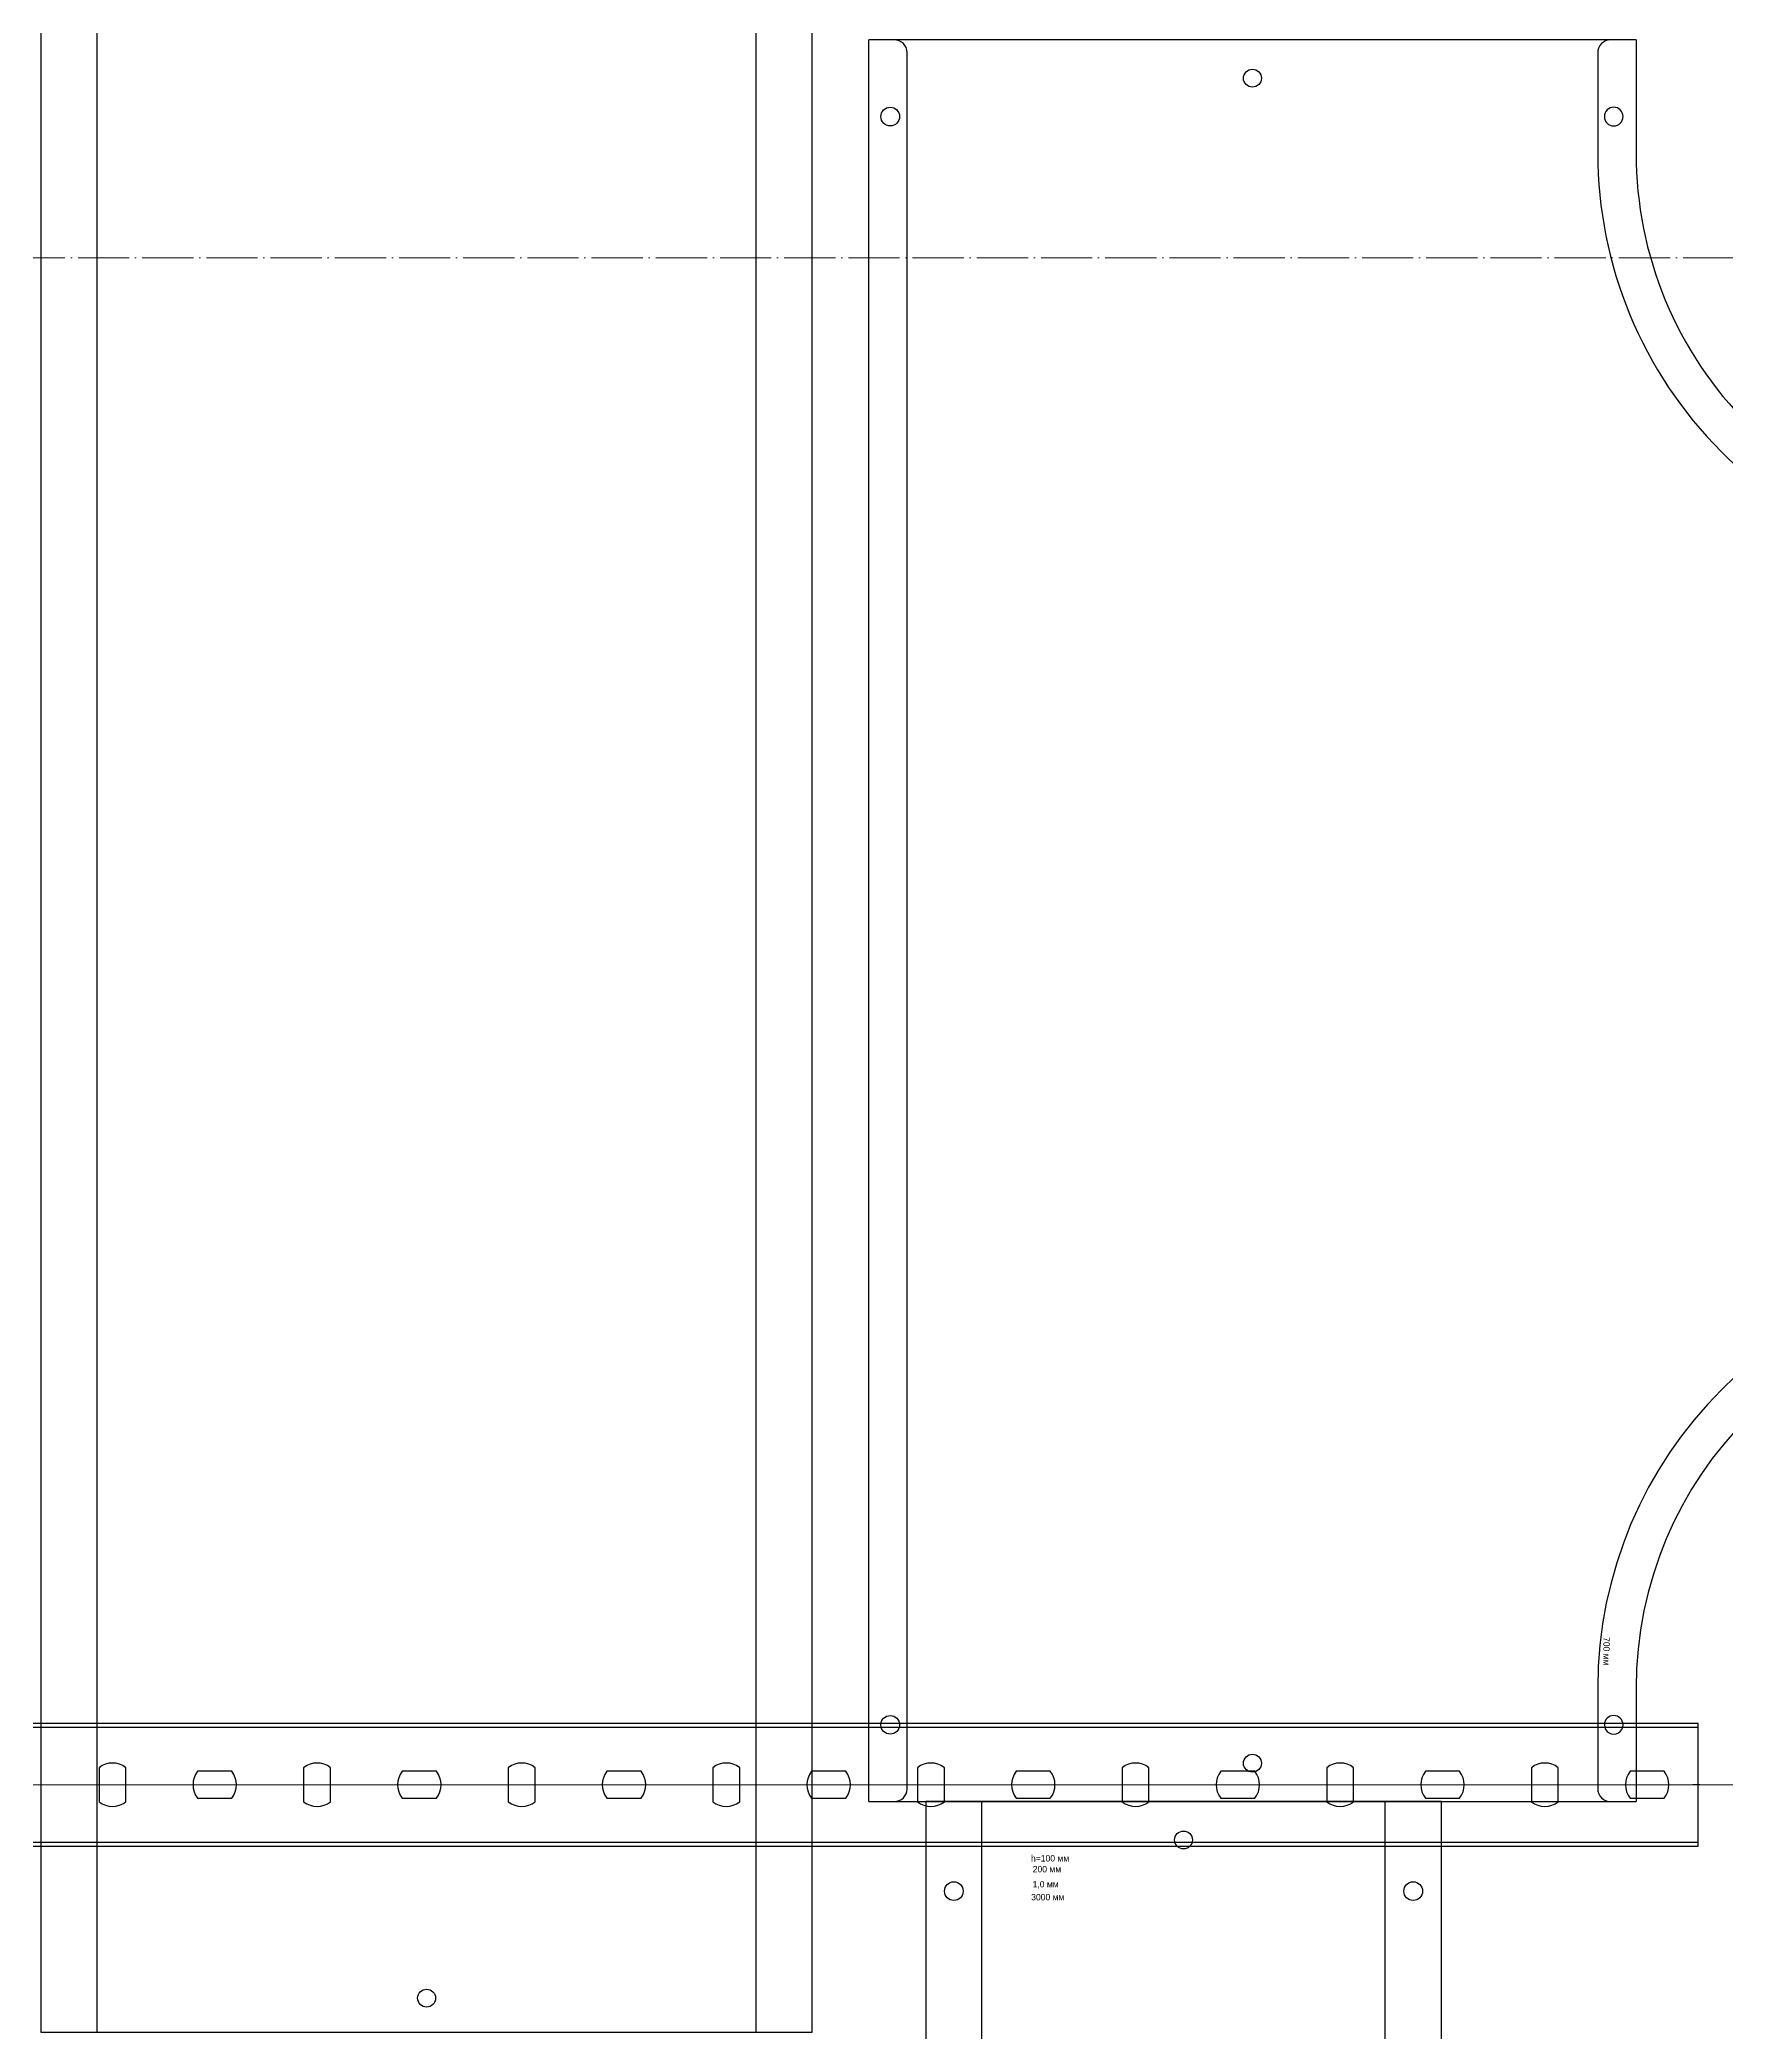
# Model space of a CAD drawing. Header units: millimetres. Extents: x -42533 to 645315, y 3457 to 82611.
# Drawn here: x 27161 to 27820, y 52027 to 52806 of the extents above; entities that cross this region are included whole.
import ezdxf
from ezdxf.enums import TextEntityAlignment as Align

# ---------------------------------------------------------------- set-up
doc = ezdxf.new("R2018")
doc.units = ezdxf.units.MM
doc.linetypes.add('ADSK_Линия сетки', pattern=[25, 20, -2.5, 0, -2.5])
for name, color, linetype in [('00_00_потолок_Панели из стали', 7, 'Continuous'), ('ЭОМ_Лотки авар.', 1, 'Continuous'), ('ЭОМ_Лотки рабочие', 5, 'Continuous')]:
    doc.layers.add(name, color=color, linetype=linetype)
doc.layers.add('Оси', color=253, linetype='Continuous', lineweight=9)
doc.layers.add('ШТРИХОВКА', color=252, linetype='Continuous', lineweight=15)
doc.styles.get("Standard").update_dxf_attribs({"font": 'arial.ttf'})
doc.styles.add('М2', font='isocpeur.ttf', dxfattribs={"width": 0.8})
doc.dimstyles.new('М2-100', dxfattribs={"dimtxt": 250, "dimasz": 100, "dimexe": 50, "dimexo": 50, "dimgap": 50, "dimtad": 1, "dimdec": 0, "dimzin": 1, "dimtxsty": 'М2', "dimblk": 'ARCHTICK', "dimcen": 2.5, "dimdle": 50, "dimclre": 256, "dimclrt": 256, "dimadec": 0, "dimazin": 0, "dimtfac": 1, "dimtdec": 0, "dimtix": 1, "dimtmove": 1, "dimatfit": 3, "dimldrblk": 'NONE', "dimfxl": 1, "dimtolj": 1, "dimlwd": 9, "dimlwe": 9, "dimarcsym": 1})

# ---------------------------------------------------------------- blocks, each defined once
blk = doc.blocks.new('1 этаж')
at = {"layer": 'Оси', "color": 8, "linetype": 'ADSK_Линия сетки'}
blk.add_line((-9557.528, 20433.902), (56672.201, 20433.902), dxfattribs=at)
blk = doc.blocks.new('*U47')
at = {"color": 0, "linetype": 'Continuous', "lineweight": 25}
for p, q in [((-78.79, -7580.58), (-78.8, 0)), ((78.81, -7580.58), (78.8, 0))]:
    blk.add_line(p, q, dxfattribs=at)
blk.add_lwpolyline([(100.81, -7580.58), (100.8, 0), (-100.8, 0), (-100.79, -7580.58)], close=True, dxfattribs=at)
at = {"color": 0, "linetype": 'ByBlock', "lineweight": -2}
blk.add_circle((0, -15), 3.5, dxfattribs=at)
at = {"color": 0, "linetype": 'Continuous', "lineweight": 25}
for centre, radius in [((0, -15), 3.5), ((-89.8, -35), 3.65), ((89.8, -35), 3.65)]:
    blk.add_circle(centre, radius, dxfattribs=at)
at = {"color": 0, "flags": 9}
for tag, p in [('НАИМЕНОВАНИЕ', (-59.12, -7.02)), ('АРТИКУЛ', (-59.7, -11.85)), ('ПРИМЕЧАНИЕ', (-58.82, -17.26))]:
    blk.add_attdef(tag, text='', height=2.5, dxfattribs=at).set_placement(p, align=Align.TOP_LEFT)
at = {"color": 0, "lineweight": 30, "flags": 104}
for tag, p in [('ВЫСОТА', (-59.61, -20.92)), ('ТОЛЩИНА', (-58.99, -31.04)), ('ШИРИНА', (-58.94, -25.15)), ('ДЛИНА', (-59.54, -36.09))]:
    blk.add_attdef(tag, text='', height=2.5, dxfattribs=at).set_placement(p, align=Align.TOP_LEFT)
blk = doc.blocks.new('*U45')
at = {"color": 0, "linetype": 'ByBlock', "lineweight": -2}
for points in [[(24, -700), (24, 0), (-24, 0), (-24, -700)], [(-22.5, -700), (-22.5, 0)], [(22.5, -700), (22.5, 0)], [(-24, -700), (24, -700)]]:
    blk.add_lwpolyline(points, dxfattribs=at)
at = {"color": 254, "transparency": 33554483}
blk.add_lwpolyline([(0, 0.66), (0, -2.16)], dxfattribs=at)
at = {"color": 0, "linetype": 'ByBlock', "lineweight": -2}
for points in [[(-5.25, -13.32), (-5.25, -26.68, 0.345739), (5.25, -26.68), (5.25, -13.32, 0.345739)], [(-6.68, -54.75, 0.345739), (-6.68, -65.25), (6.68, -65.25, 0.345739), (6.68, -54.75)], [(-5.25, -93.32), (-5.25, -106.68, 0.345739), (5.25, -106.68), (5.25, -93.32, 0.345739)], [(-6.68, -134.75, 0.345739), (-6.68, -145.25), (6.68, -145.25, 0.345739), (6.68, -134.75)], [(-5.25, -173.32), (-5.25, -186.68, 0.345739), (5.25, -186.68), (5.25, -173.32, 0.345739)], [(-6.68, -214.75, 0.345739), (-6.68, -225.25), (6.68, -225.25, 0.345739), (6.68, -214.75)], [(-5.25, -253.32), (-5.25, -266.68, 0.345739), (5.25, -266.68), (5.25, -253.32, 0.345739)], [(-6.68, -294.75, 0.345739), (-6.68, -305.25), (6.68, -305.25, 0.345739), (6.68, -294.75)], [(-5.25, -333.32), (-5.25, -346.68, 0.345739), (5.25, -346.68), (5.25, -333.32, 0.345739)], [(-6.68, -374.75, 0.345739), (-6.68, -385.25), (6.68, -385.25, 0.345739), (6.68, -374.75)], [(-5.25, -413.32), (-5.25, -426.68, 0.345739), (5.25, -426.68), (5.25, -413.32, 0.345739)], [(-6.68, -454.75, 0.345739), (-6.68, -465.25), (6.68, -465.25, 0.345739), (6.68, -454.75)], [(-5.25, -493.32), (-5.25, -506.68, 0.345739), (5.25, -506.68), (5.25, -493.32, 0.345739)], [(-6.68, -534.75, 0.345739), (-6.68, -545.25), (6.68, -545.25, 0.345739), (6.68, -534.75)], [(-5.25, -573.32), (-5.25, -586.68, 0.345739), (5.25, -586.68), (5.25, -573.32, 0.345739)], [(-6.68, -614.75, 0.345739), (-6.68, -625.25), (6.68, -625.25, 0.345739), (6.68, -614.75)], [(-5.25, -653.32), (-5.25, -666.68, 0.345739), (5.25, -666.68), (5.25, -653.32, 0.345739)]]:
    blk.add_lwpolyline(points, format="xyb", close=True, dxfattribs=at)
at = {"flags": 9}
for tag, p in [('АРТИКУЛ', (-58.87, -24.46)), ('НАИМЕНОВАНИЕ', (-58.16, -19.4)), ('ПРИМЕЧАНИЕ', (-58.33, -30.8))]:
    blk.add_attdef(tag, p, '', height=2.5, dxfattribs=at)
at = {"lineweight": 30, "flags": 104}
blk.add_attdef('ДЛИНА', text='', height=2.5, dxfattribs=at).set_placement((-57.72, -34.59), align=Align.TOP_LEFT)
blk = doc.blocks.new('_ArchTick')
at = {"color": 0, "linetype": 'ByBlock', "lineweight": 70, "const_width": 0.15}
blk.add_lwpolyline([(-0.5, -0.5), (0.5, 0.5)], dxfattribs=at)
blk = doc.blocks.new('*D638')
at = {"layer": '00_00_потолок_Панели из стали', "color": 0, "lineweight": 9, "transparency": 16777216}
blk.add_line((26909.9, 52973.91), (26909.9, 52073.71), dxfattribs=at)
at = {"layer": '00_00_потолок_Панели из стали', "lineweight": 9, "transparency": 16777216}
for p, q in [((27837.24, 52923.91), (26859.9, 52923.91)), ((27759.49, 52123.71), (26859.9, 52123.71))]:
    blk.add_line(p, q, dxfattribs=at)
at = {"layer": 'Defpoints', "color": 0, "transparency": 16777216}
for p in [(27887.24, 52923.91), (26909.9, 52123.71), (27809.49, 52123.71)]:
    blk.add_point(p, dxfattribs=at)
at = {"layer": '00_00_потолок_Панели из стали', "color": 0, "lineweight": 9, "transparency": 16777216, "xscale": 100, "yscale": 100, "zscale": 100}
for p, rotation in [((26909.9, 52923.91), 90), ((26909.9, 52123.71), 270)]:
    blk.add_blockref('_ArchTick', p, dxfattribs=dict(at, rotation=rotation))
at = {"layer": '00_00_потолок_Панели из стали', "transparency": 16777216, "insert": (26734.9, 52523.81), "char_height": 250, "attachment_point": 5, "rotation": 90, "style": 'М2'}
blk.add_mtext('\\A1;800', dxfattribs=at)
blk = doc.blocks.new('_None')
blk = doc.blocks.new('*D639')
at = {"layer": '00_00_потолок_Панели из стали', "color": 0, "lineweight": 9, "transparency": 16777216}
blk.add_line((26909.9, 52173.71), (26909.9, 51273.51), dxfattribs=at)
at = {"layer": '00_00_потолок_Панели из стали', "lineweight": 9, "transparency": 16777216}
for p, q in [((27837.24, 52123.71), (26859.9, 52123.71)), ((27759.49, 51323.51), (26859.9, 51323.51))]:
    blk.add_line(p, q, dxfattribs=at)
at = {"layer": 'Defpoints', "color": 0, "transparency": 16777216}
for p in [(27887.24, 52123.71), (26909.9, 51323.51), (27809.49, 51323.51)]:
    blk.add_point(p, dxfattribs=at)
at = {"layer": '00_00_потолок_Панели из стали', "color": 0, "lineweight": 9, "transparency": 16777216, "xscale": 100, "yscale": 100, "zscale": 100}
for p, rotation in [((26909.9, 52123.71), 90), ((26909.9, 51323.51), 270)]:
    blk.add_blockref('_ArchTick', p, dxfattribs=dict(at, rotation=rotation))
at = {"layer": '00_00_потолок_Панели из стали', "transparency": 16777216, "insert": (26734.9, 51723.61), "char_height": 250, "attachment_point": 5, "rotation": 90, "style": 'М2'}
blk.add_mtext('\\A1;800', dxfattribs=at)
blk = doc.blocks.new('*U336')
at = {"color": 0, "linetype": 'ByBlock', "lineweight": -2}
for p, q in [((-150, 300), (-150, 344.3)), ((150, 344.3), (-150, 344.3)), ((150, 344.3), (150, 300)), ((-135, 300), (-135, 339.3)), ((135, 339.3), (135, 300)), ((-344.3, 150), (-300, 150)), ((-344.3, 150), (-344.3, -150)), ((300, 150), (344.3, 150)), ((344.3, -150), (344.3, 150)), ((-339.3, 135), (-300, 135)), ((300, 135), (339.3, 135)), ((339.3, -135), (-339.3, -135)), ((344.3, -150), (-344.3, -150))]:
    blk.add_line(p, q, dxfattribs=at)
for centre, radius in [((0, 329.3), 3.5), ((-329.3, 0), 3.5), ((329.3, 0), 3.5), ((-314.3, -141.6), 3.65), ((314.3, -141.6), 3.65)]:
    blk.add_circle(centre, radius, dxfattribs=at)
for centre, radius, start, end in [((-140, 339.3), 5, 0, 90), ((140, 339.3), 5, 90, 180), ((-141.25, 314.3), 3.65, 0, 180), ((-141.25, 314.3), 3.65, 180, 0), ((141.25, 314.3), 3.65, 90, 180), ((141.25, 314.3), 3.65, 180, 90), ((-300, 300), 150, 270, 0), ((-300, 300), 165, 270, 0), ((300, 300), 165, 180, 270), ((300, 300), 150, 180, 270), ((-314.3, 141.25), 3.65, 270, 180), ((-314.3, 141.25), 3.65, 180, 270), ((314.3, 141.25), 3.65, 90, 270), ((314.3, 141.25), 3.65, 270, 90), ((-339.3, 140), 5, 180, 270), ((339.3, 140), 5, 270, 0), ((-339.3, -140), 5, 90, 180), ((339.3, -140), 5, 0, 90)]:
    blk.add_arc(centre, radius, start, end, dxfattribs=at)
at = {"color": 0, "linetype": 'ByBlock', "lineweight": -2, "flags": 9}
for tag, p in [('НАИМЕНОВАНИЕ', (-28.08, -14.69)), ('АРТИКУЛ', (-27.92, -18.72)), ('ПРИМЕЧАНИЕ', (-27.44, -22.91))]:
    blk.add_attdef(tag, p, '', height=2.5, dxfattribs=at)
at = {"color": 0, "linetype": 'ByBlock', "lineweight": -2, "flags": 104}
for tag, p in [('ВЫСОТА', (-27.38, -28.78)), ('ШИРИНА', (-27.38, -37.51)), ('ТОЛЩИНА', (-27.74, -46.84))]:
    blk.add_attdef(tag, text='', height=2.5, dxfattribs=at).set_placement(p, align=Align.TOP_LEFT)
blk = doc.blocks.new('*U341')
at = {"color": 0, "linetype": 'Continuous', "lineweight": 25}
for p, q in [((-128.8, -2942.37), (-128.8, 0)), ((128.8, -2942.37), (128.8, 0))]:
    blk.add_line(p, q, dxfattribs=at)
blk.add_lwpolyline([(150.8, -2942.37), (150.8, 0), (-150.8, 0), (-150.8, -2942.37)], close=True, dxfattribs=at)
at = {"color": 0, "linetype": 'ByBlock', "lineweight": -2}
blk.add_circle((0, -2929.06), 3.5, dxfattribs=at)
at = {"color": 0, "flags": 9}
for tag, p in [('НАИМЕНОВАНИЕ', (-59.12, -7.02)), ('АРТИКУЛ', (-59.7, -11.85)), ('ПРИМЕЧАНИЕ', (-58.82, -17.26))]:
    blk.add_attdef(tag, text='', height=2.5, dxfattribs=at).set_placement(p, align=Align.TOP_LEFT)
at = {"color": 0, "lineweight": 30, "flags": 104}
for tag, p in [('ВЫСОТА', (-59.61, -20.92)), ('ТОЛЩИНА', (-58.99, -31.04)), ('ШИРИНА', (-58.94, -25.15)), ('ДЛИНА', (-59.54, -36.09))]:
    blk.add_attdef(tag, text='', height=2.5, dxfattribs=at).set_placement(p, align=Align.TOP_LEFT)

msp = doc.modelspace()

# ---------------------------------------------------------------- block references
at = {"layer": 'ШТРИХОВКА'}
msp.add_blockref('1 этаж', (26191.57, 32286.65), dxfattribs=at)
at = {"layer": 'ЭОМ_Лотки авар.', "color": 1, "rotation": 270}
msp.add_blockref('*U336', (27635.18, 52461.43), dxfattribs=at)
at = {"layer": 'ЭОМ_Лотки авар.', "color": 1}
ref = msp.add_blockref('*U47', (27608.24, 52117.13), dxfattribs=at)
lines = msp.add_mtext('3000 мм', dxfattribs={"layer": '0', "color": 0, "insert": (27548.69, 52081.04), "char_height": 2.5, "attachment_point": 1})
ref.add_attrib('ДЛИНА', '', (27548.69, 52081.04), dxfattribs={"flags": 104}).embed_mtext(lines)
lines = msp.add_mtext('1,0 мм', dxfattribs={"layer": '0', "color": 0, "insert": (27549.25, 52086.09), "char_height": 2.5, "attachment_point": 1})
ref.add_attrib('ТОЛЩИНА', '', (27549.25, 52086.09), dxfattribs={"flags": 104}).embed_mtext(lines)
lines = msp.add_mtext('h=100 мм', dxfattribs={"layer": '0', "color": 0, "insert": (27548.63, 52096.21), "char_height": 2.5, "attachment_point": 1})
ref.add_attrib('ВЫСОТА', '', (27548.63, 52096.21), dxfattribs={"flags": 104}).embed_mtext(lines)
lines = msp.add_mtext('200 мм', dxfattribs={"layer": '0', "color": 0, "insert": (27549.29, 52091.98), "char_height": 2.5, "attachment_point": 1})
ref.add_attrib('ШИРИНА', '', (27549.29, 52091.98), dxfattribs={"flags": 104}).embed_mtext(lines)
at = {"layer": 'ЭОМ_Лотки рабочие'}
msp.add_blockref('*U341', (27312.32, 54969.38), dxfattribs=at)
ref = msp.add_blockref('*U45', (27809.49, 52123.71), dxfattribs=dict(at, rotation=270))
lines = msp.add_mtext('700 мм', dxfattribs={"layer": '0', "insert": (27774.9, 52181.43), "char_height": 2.5, "attachment_point": 1, "rotation": 270})
ref.add_attrib('ДЛИНА', '', (27774.9, 52181.43), dxfattribs={"flags": 2}).embed_mtext(lines)

# ---------------------------------------------------------------- dimensions: what is measured, and where the dimension line sits
at = {"layer": '00_00_потолок_Панели из стали'}
for base, p1, p2, picture, middle in [((26909.9, 52123.71), (27887.24, 52923.91), (27809.49, 52123.71), '*D638', (26734.9, 52523.81)), ((26909.9, 51323.51), (27887.24, 52123.71), (27809.49, 51323.51), '*D639', (26734.9, 51723.61))]:
    dim = msp.add_linear_dim(base=base, p1=p1, p2=p2, angle=90, dimstyle='М2-100', dxfattribs=at)
    dim.commit()
    dim.dimension.update_dxf_attribs({"geometry": picture, "text_midpoint": middle})

doc.saveas('drawing.dxf')
